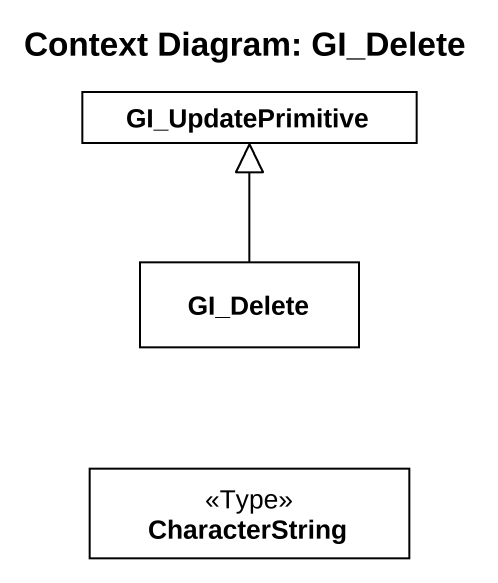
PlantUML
@startuml
title Context Diagram: GI_Delete
hide circle
hide empty members
class GI_UpdatePrimitive
class GI_Delete
class CharacterString <<Type>>
GI_Delete -up-|> GI_UpdatePrimitive
@enduml
